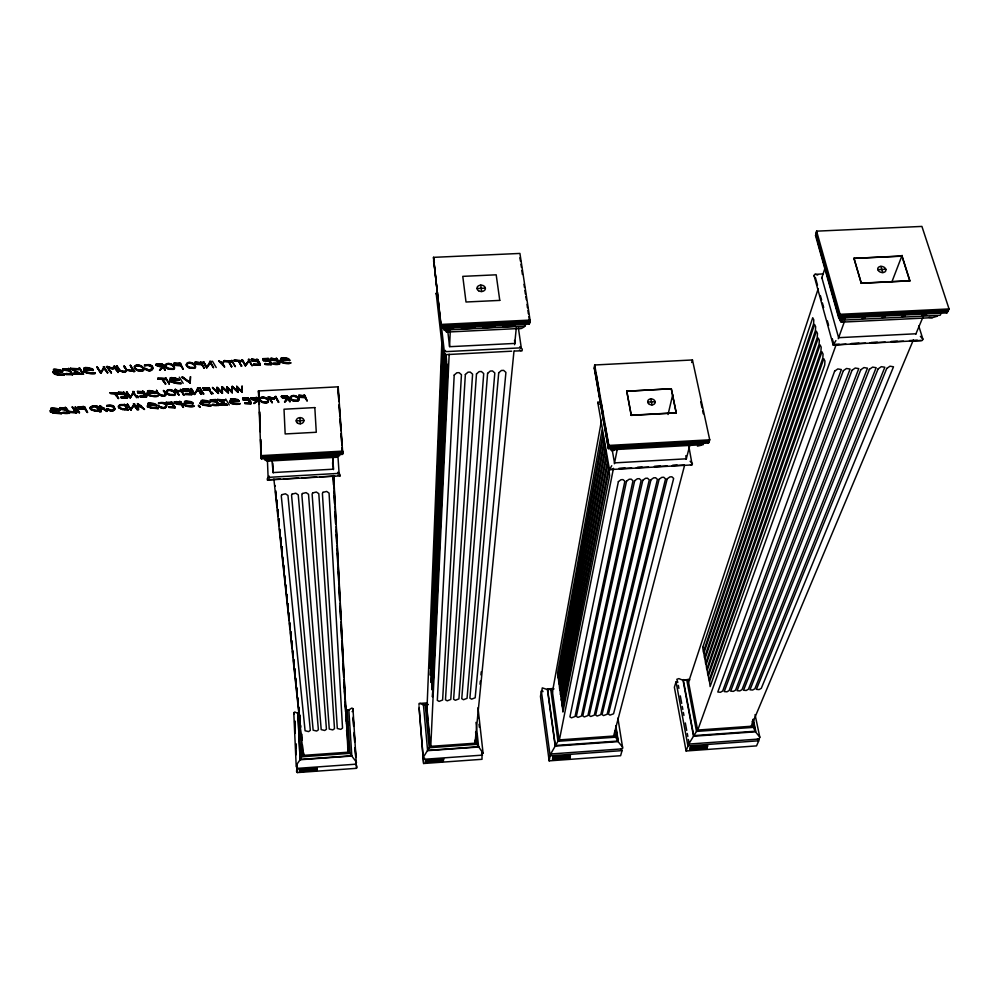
<?xml version="1.0" encoding="UTF-8"?>
<svg xmlns="http://www.w3.org/2000/svg" width="999" height="999" viewBox="0 0 999 999"><rect width="100%" height="100%" fill="white"/><g stroke="black" fill="none" stroke-linecap="round" stroke-linejoin="round"><path stroke-width="1.5" d="M162.75 366.533L159.89 366.745L155.644 364.997L161.751 365.06L161.688 363.773L163.124 364.735L162.275 364.772L165.31 370.08L163.062 366.645L159.59 370.117L162.75 366.533L157.78 365.684M165.31 384.203C166.583 384.053 162.687 381.855 162.15 379.283L162.15 378.696C150.449 378.534 165.871 376.898 165.684 379.508L162.537 378.721L165.684 378.921M165.359 378.446L165.722 377.834L169.293 384.041L165.722 377.834M165.684 379.508L165.647 378.708M166.221 402.722L171.416 402.397L172.477 403.259L171.428 401.873L171.428 402.984L166.221 402.722L171.553 403.184L172.165 404.158L166.721 403.771L172.315 404.37L174.288 407.455L168.669 407.305L174.288 407.455M166.259 402.934L166.221 402.147M166.771 403.971L166.721 403.184L170.804 403.471M161.826 365.284L156.056 364.897L162.912 366.97L161.751 364.46C160.514 362.912 154.321 364.872 156.194 364.21L161.826 364.697L164.935 370.092M163.374 366.608L163.948 367.232L162.175 364.535M162.275 365.372L163.174 365.559L163.124 364.735M165.634 393.806C164.023 398.052 156.806 393.506 156.556 390.322C155.707 396.591 171.328 398.826 163.436 391.009C163.536 388.998 168.057 394.83 164.91 395.329A3.059 1.861 1.8 0 1 163.424 395.666L158.966 394.018M163.948 367.232L163.898 366.433M163.436 390.422L166.084 394.593L164.91 395.916A3.059 1.861 1.8 0 1 163.424 396.241L159.266 394.98L156.556 390.322M150.587 403.209L154.695 404.033L156.119 405.544L149.375 404.932L147.702 405.369L147.265 406.718L151.336 408.129L158.267 408.579L148.064 406.943L147.552 405.906L148.489 405.282L156.756 405.719L156.281 404.533L153.546 403.421L148.152 403.209L149.663 403.009M156.756 405.719L156.818 405.032M157.805 396.391L157.767 395.604C149.438 397.19 140.509 390.609 155.02 392.919C158.541 392.257 149.301 389.697 147.59 390.909L147.627 391.708C152.934 390.709 161.913 394.68 148.826 392.669C141.821 395.092 156.056 397.502 157.767 396.191C149.438 397.777 140.509 391.196 155.02 393.506C158.654 392.894 148.789 390.022 147.627 391.708M162.15 379.283L157.892 379.008L157.842 378.209M158.267 408.579L158.229 407.792C147.765 409.041 142.37 402.684 156.756 405.144M166.259 405.419L165.072 407.954A3.996 2.41 1.6 0 1 163.112 408.441L158.329 406.518C159.291 405.981 164.723 409.727 166.171 405.844M166.558 405.532L164.485 403.783L161.863 403.221A6.406 3.846 1.6 0 0 158.654 403.596L158.604 402.797L162.887 402.522A5.245 3.159 1.7 0 1 165.434 403.434L166.583 406.019M164.872 407.792L161.089 407.979L158.679 405.919M158.654 403.596L158.604 402.797M155.644 393.294L152.81 391.308L147.59 390.909M156.281 393.481L156.344 392.782M242.083 392.32L237.138 386.925L242.083 392.32L242.108 385.901L241.758 391.596L236.688 386.388L236.975 386.963M144.243 409.515L140.472 406.094L138.212 405.931L138.312 409.727L137.874 405.919L137.05 405.656L137.825 405.706L137.862 406.493L137.05 406.243L137.825 406.293L137.537 403.671L141.359 405.919L140.847 406.68L144.468 409.353L140.472 406.668L138.199 406.518L137.937 404.046L140.472 406.668M151.099 370.217C148.676 372.352 144.543 368.281 144.318 368.843L149.276 370.904A4.146 2.56 2.5 0 0 151.311 370.392L152.298 367.282L147.939 365.334A6.631 4.096 2.5 0 0 144.618 365.734L148.988 365.222A5.432 3.359 2.5 0 1 151.636 366.196L152.76 368.818A4.733 2.922 2.5 0 1 151.836 370.067M144.618 365.734L144.568 364.91L148.988 364.623A5.432 3.359 2.5 0 1 151.648 365.597L152.235 366.084M144.468 409.353L140.859 406.094M144.58 392.844L144.081 393.606L144.58 392.844L142.77 391.034L142.77 392.157L137.475 391.895L142.77 391.571L143.844 392.445L143.157 391.596M144.093 393.019C154.383 400.524 129.533 395.379 145.779 396.728L143.706 392.982L139.485 392.682M145.941 396.94L140.085 395.991L145.792 396.141M146.066 397.14L146.166 396.141M146.391 397.127L146.553 396.166M156.156 405.482L152.385 403.983L148.189 403.996L148.152 403.209M140.122 396.778L140.085 395.991M140.847 406.68L140.709 405.869M141.396 406.705L141.359 405.919M142.77 392.157L142.77 391.034M145.779 396.728L143.694 393.569L138.062 393.169L143.544 393.356L142.907 391.783L137.487 391.308M143.544 393.356L142.907 391.783M143.844 392.445L143.781 391.62M144.63 393.643L143.943 392.794M136.501 397.602C137.762 397.402 134.003 395.616 133.441 393.069L133.666 391.571M137.088 406.443L137.05 405.656M137.125 409.79C138.374 409.578 134.665 407.892 134.091 405.357L134.328 403.871M137.363 396.653L137.7 396.054L138.324 396.94C138.212 398.776 136.701 395.067 138.324 397.527M142.907 392.37L137.525 391.521M140.697 406.456L137.762 403.596M137.924 404.632L140.372 406.468L138.162 406.306L137.937 404.046M137.987 397.54L137.375 396.066M138.062 393.169L138.074 392.582M133.441 393.069L130.082 397.827L126.461 392.495L126.823 391.895L130.195 397.465L133.242 392.782L132.817 391.546L133.441 391.92M133.242 392.782L133.167 391.533M133.604 370.579L127.223 370.13L133.591 371.166L130.494 365.334L133.903 371.665L134.078 370.791L134.59 371.416L134.078 370.791M133.903 371.665L133.729 370.779L127.223 370.13M134.091 405.357L130.769 410.027L127.185 404.795L127.547 404.195L130.881 409.652L133.903 405.07L133.479 403.846L134.103 404.22M133.903 405.07L133.829 403.833M134.59 371.416L133.978 370.592M125 404.895L126.111 405.806L126.349 405.045L125 404.895L128.209 410.264L124.613 404.857L120.729 404.77L118.844 406.006A3.184 1.898 2.7 0 0 119.293 407.342C121.004 409.79 126.036 408.067 126.861 409.84L124.638 409.952M133.591 371.166L130.132 365.347M134.478 371.216L130.494 365.334M130.082 397.827L133.254 392.195M130.32 397.827L133.441 392.482M130.769 410.027L127.198 404.208M131.006 410.015L127.547 404.195M124.163 392.794L125.037 394.006C135.477 401.498 110.452 396.378 126.773 397.714L124.638 394.555L118.981 394.155L124.475 394.343L123.826 392.769L118.382 392.295L123.689 392.557L124.763 393.431M116.796 366.021L119.705 370.879L124.026 372.202A3.147 1.936 3.1 0 0 125.537 371.865L126.698 370.492L124.238 366.121L123.864 366.733C132.392 375.237 115.322 371.915 117.17 366.009C116.658 372.402 132.23 373.651 123.876 366.133M124.063 393.169L123.676 392.02L123.676 393.144L118.369 392.882L123.814 393.356M126.823 409.041L123.002 409.702L118.981 408.017A3.459 2.06 2.7 0 1 118.656 406.231C120.429 404.895 124.925 404.183 124.813 405.257L126.336 405.631M124.4 405.194L124.288 404.408M124.638 394.555L123.826 392.769M124.688 393.194L124.063 392.582M127.847 410.277L124.625 404.395M127.397 398.114L124.887 393.781M125.025 394.593L125.524 393.831M126.773 397.714L124.65 393.968L120.404 393.668M126.935 397.927L121.054 396.978L126.786 397.127M133.716 371.378L127.273 370.342M127.073 398.126L127.16 397.127M127.585 397.939L127.547 397.152M121.091 397.764L121.054 396.978M123.676 393.144L123.676 392.02M120.404 371.091L117.17 366.009M117.857 372.477C119.206 372.315 115.022 370.017 114.473 367.445L114.048 366.196L114.311 367.207L112.537 368.781L107.118 367.108L107.542 366.483L112.55 368.194L114.048 366.196M118.207 398.551C119.53 398.376 115.434 396.253 114.873 393.731L114.885 393.144C97.64 392.058 130.12 393.618 115.272 393.156L118.406 393.943L118.382 392.295M118.981 394.155L118.993 393.569M112.725 368.506L107.867 367.045L112.712 369.106L114.485 366.845L118.219 372.452M114.311 367.207L114.385 366.183M114.76 366.208L114.723 367.245L114.548 366.408M275.175 486.226L275.187 485.539M113.287 410.502C110.939 412.537 106.856 408.666 106.656 409.228L111.538 411.151A4.033 2.398 2.9 0 0 113.499 410.664L114.373 407.742L110.065 405.931A6.469 3.846 2.9 0 0 106.843 406.306L111.089 405.819A5.295 3.147 3 0 1 113.699 406.718L114.873 409.178A4.62 2.747 3 0 1 113.998 410.364M107.068 411.313L103.359 408.054L107.068 411.313L100.699 407.904L102.984 408.054L106.843 411.476M114.873 393.731L110.602 393.469L110.564 392.669M111.026 372.852L106.656 366.533L111.401 372.839L107.867 367.045M100.874 372.839L103.908 367.37L100.874 372.839L96.94 367.058L100.774 373.226L104.321 366.72M102.972 408.641L100.362 406.006L100.637 408.279L102.86 408.429L100.35 406.593M103.197 408.416L99.95 405.631L103.347 408.641M103.859 408.466L103.209 407.842M103.908 408.666L103.871 407.879M106.693 367.357L106.656 366.533M107.343 373.002C108.679 372.814 104.67 370.841 104.096 368.269M107.717 367.307L107.542 366.483M106.843 406.306L106.806 405.507L111.101 405.232A5.295 3.159 3 0 1 113.711 406.131L114.935 408.728A4.62 2.747 3 0 1 114.011 409.777L113.511 410.077A4.033 2.398 2.9 0 1 111.551 410.564L106.668 408.641M98.676 411.326L98.639 410.527L94.88 410.414L91.046 408.828A3.197 1.898 3.4 0 1 90.559 407.48L92.42 406.256L96.329 406.331L100.037 411.738L96.716 406.381C99.101 406.456 92.482 405.631 90.36 407.704A3.472 2.06 3.4 0 0 90.722 409.49L94.805 411.188L98.676 411.326L91.021 409.415A3.197 1.898 3.4 0 1 90.547 408.067L92.407 406.843L96.316 406.918L99.675 411.763M100.35 408.466L99.525 407.629L100.312 407.667L100.887 411.7M100.774 373.226L96.94 367.058M101.011 373.214L104.108 367.669M100.637 408.279L100.362 406.006M103.896 367.957L103.446 366.695L104.096 367.095M96.091 406.668L95.991 405.881M96.316 406.918L96.329 405.869M98.077 406.531L96.528 406.156M100.037 411.738L96.716 406.381M96.691 406.968L97.852 406.693M93.357 369.755C92.457 370.404 87.075 366.745 84.266 368.606L84.278 368.007C87.15 366.071 99.85 371.291 88.799 369.493C76.136 369.205 91.071 374.2 94.967 372.714L95.005 373.526C82.105 374.513 78.996 367.969 92.67 369.618L86.763 367.794M419.018 706.593L423.626 763.498L482.017 759.302L481.955 750.486M87.175 412.45L84.79 408.541L78.996 408.029L84.628 408.329L79.033 408.816L84.778 409.128L87.525 412.425L84.765 407.018L78.072 407.38L83.292 406.468M433.491 257.355L441.046 327.222L529.732 322.877L530.044 320.08L519.93 253.434L433.491 257.355L441.233 328.396L529.295 324.076L529.745 319.892M433.778 257.53L433.641 261.825L434.44 262.3M83.516 374.25L79.495 367.894L79.108 368.506L83.516 374.25L79.495 367.894M84.266 368.606L84.228 367.794L85.789 367.582M83.616 407.567L83.641 406.456M84.615 408.916L83.804 407.192L78.097 406.793M84.028 406.98L84.79 407.804L84.191 407.192M84.79 407.804L84.765 407.018M87.525 412.425L84.99 408.329M85.14 409.115L85.302 408.329M559.927 758.466L559.79 757.704M83.791 407.779L78.147 406.993M79.033 408.816L78.996 408.029M80.182 374.113L73.914 373.176L73.938 374.001L81.194 373.788L70.355 368.294L80.182 374.113L73.889 373.776M79.108 412.874C80.532 412.724 75.724 409.952 75.162 407.48L75.537 406.88L79.483 412.275M83.154 374.263L79.121 367.919M427.834 704.545L423.389 704.844L427.847 704.22M76.224 412.987L72.29 407.043L76.224 412.987L76.386 412.15M77.947 368.756L78.197 369.593L77.947 368.756L70.355 368.294M76.886 412.762L76.286 411.963M76.024 412.724L69.705 412.337L69.668 411.551L75.912 411.938M81.169 374.388L71.354 369.18L78.222 368.993M69.381 370.866L68.656 369.83L63.024 369.318L68.506 369.605L68.494 368.444L69.98 370.529C74.151 375.062 72.228 376.186 69.58 370.492L63.674 369.83M72.228 374.812L72.315 373.801M72.44 374.613L72.777 374.026L72.565 374.8M69.705 412.337L75.899 412.525L72.29 407.043M76.761 412.575L72.652 407.03M73.938 374.001L73.914 373.176M423.626 763.498L419.155 708.141M441.408 324.213L441.233 328.396L441.92 327.747M67.32 409.99L65.347 407.405L65.36 408.529L60.052 408.279L65.509 408.728L66.221 409.702L60.664 409.315L66.384 409.915L68.669 412.999L66.409 409.328L60.689 408.728L66.221 409.702M65.847 408.766L66.396 407.992L65.772 407.954M66.621 409.727L66.396 407.992M68.494 368.444L68.656 369.83M67.258 409.765L66.646 409.14M69.98 370.529L70.517 371.166L68.931 369.031M72.078 374.6L66.059 374.425L71.903 374.388L69.58 370.492M69.006 369.855L69.58 369.068M68.844 413.211L68.869 412.624C52.085 412.025 77.597 416.633 66.796 409.353M70.517 371.166L70.479 370.342M68.981 413.411L69.068 412.412M69.306 413.386L69.455 412.437M426.91 710.676L442.033 338.049M442.47 344.505L429.732 668.231L443.032 351.611M918.755 325.974L922.889 339.148L922.339 340.447L833.191 345.005L814.085 275.761L814.522 274.425L823.164 273.888M53.322 408.878L59.116 410.564L51.186 410.164L50.2 411.813L54.446 413.211L61.501 413.661L61.476 412.874L54.683 412.437L50.387 410.801M69.555 371.091L63.736 370.055M56.119 369.343L62.088 371.153C46.254 369.243 54.346 377.597 64.473 374.25L57.467 373.763L53.047 372.003M62.999 413.062L62.974 412.275L68.694 412.412M64.51 375.062L64.473 374.25M66.059 374.425L66.034 373.614L71.928 373.788M65.36 408.529L65.347 407.405M65.509 408.728L60.077 407.692L65.385 407.942L65.01 407.43M444.08 327.597L443.981 330.095L525.274 326.099L525.549 323.589M425.911 762.374L425.999 760.127L443.618 758.865L443.094 761.363L425.911 762.374L434.69 761.75M445.529 350.399L443.444 353.109L430.407 675.374L444.268 353.946M426.398 762.562L425.999 760.127M59.078 410.626L57.592 409.115L53.347 408.291M59.74 410.801C58.929 407.817 53.621 407.942 50.937 408.491L50.912 409.091C60.365 408.803 65.322 411.276 50.412 411.001M60.115 408.491L60.077 407.692M62.025 371.828C48.626 367.095 51.399 376.461 64.535 374.463M60.727 409.528L60.689 408.728M53.084 372.177C66.696 372.977 64.485 369.131 53.621 369.555L62.063 371.753M63.087 369.543L63.049 368.718L68.531 369.018L69.643 369.905M428.159 704.657L425.212 704.857L429.195 747.739L423.863 756.418L423.551 757.567L424.587 758.104L423.788 759.315L482.467 755.119L481.568 754.02L483.091 753.308L477.997 707.704M444.742 353.833L431.093 682.542L445.591 354.77M428.296 761.937L428.321 760.813L429.445 760.788M429.245 761.862L428.958 760.826L428.946 761.45M50.912 409.091L50.874 408.291L52.398 408.091M53.596 370.154L53.559 369.33L55.132 369.131M430.756 746.952L449.188 354.27M449.562 346.478L450.287 330.894M431.88 761.713L431.618 761.126M433.404 761.388L433.454 760.451L434.415 760.601M434.365 761.525L434.403 760.376M434.353 761.325L432.155 761.688M434.765 761.5L434.79 760.351L435.751 760.514M435.701 761.425L435.739 760.289M190.022 382.605L182.417 376.923L190.022 382.605L190.31 376.735M182.417 376.923L182.193 377.672L190.147 383.004L190.647 376.71M693.706 748.488L693.031 748.413M437.262 760.726L438.761 760.414M439.772 760.326C438.524 761.6 439.647 759.927 439.785 761.063M440.409 760.788L441.221 760.676L440.01 761.113M268.356 400.524L268.356 401.598A2.56 1.561 -1.2 0 1 267.257 402.697L262.762 402.572A7.867 4.82 -1.2 0 1 259.84 400.387C259.078 395.966 267.282 397.565 268.294 400.686M430.557 761.201L430.606 761.787M443.094 761.363L443.618 758.865M200.287 407.305C198.264 405.407 197.44 405.981 200.287 407.305L198.564 405.332M200.287 406.543L198.351 405.444M298.901 398.926L298.888 399.987A2.547 1.561 -2 0 1 297.764 401.086L293.294 400.974A7.842 4.808 -2.1 0 1 290.434 398.788C289.76 394.393 297.877 395.929 298.838 399.088M558.391 757.991L559.877 757.841M755.057 714.622L759.827 737.225L759.09 739.023L688.686 744.08L696.478 731.418L686.775 680.057L689.884 679.844M566.62 757.979L567.569 757.142M480.032 684.24L480.332 681.131M480.944 674.924L481.243 671.815M474.937 743.855L513.998 350.899M514.622 344.692L516.321 327.61M556.718 758.104C554.582 755.756 555.506 760.576 555.794 757.679L556.518 758.066M475.624 732.142L476.96 744.342L483.091 753.308M279.782 361.201L282.28 359.702L289.086 360.314L285.439 358.703L281.169 358.479L286.613 358.741L289.735 360.452L282.168 359.965L280.195 361.151L282.218 362.45L288.836 363.411M833.191 345.005L835.901 340.622M594.692 364.985L594.305 367.345L608.379 447.702L709.09 442.082L709.727 439.81L692.457 359.965L594.692 364.985L608.816 445.442L608.379 447.702M709.44 439.635L708.503 443.032L608.366 448.626L594.368 368.693L594.954 365.159M550.499 689.36L547.415 689.572L542.295 687.886L541.957 689.722L542.969 691.62L541.371 691.083L540.471 696.428L549.163 760.863L620.616 755.706L622.027 750.624L620.616 748.913L622.727 748.239L617.894 718.131M345.691 709.615L348.826 709.977L351.798 708.066L352.972 708.641L356.268 762.949C353.958 762.874 358.504 766.695 356.456 768.331L297.29 772.577C294.917 771.228 299.001 766.757 296.616 767.22L297.19 763.885L300.112 759.74L297.914 713.161L299.375 713.661M551.985 694.53L601.498 420.354M840.896 317.058L839.834 320.279L940.159 315.284L941.82 312.063M609.015 445.229L608.366 448.626L609.09 447.952M549.163 760.863L550.137 755.793L541.371 691.083M166.583 405.432L166.496 406.468A4.57 2.747 1.7 0 1 165.584 407.654M610.901 447.589L610.464 449.837L703.408 444.642M563.798 757.679L562.449 757.879L563.786 757.592M552.534 759.24L552.984 756.98L570.417 755.731L569.592 758.229L552.534 759.24L569.929 757.991M553.059 759.415L552.984 756.98M626.748 391.233L671.328 388.736L676.223 412.912L631.256 415.359L626.748 391.233L671.328 388.736M559.115 741.333L613.473 468.319M614.385 463.748L617.12 450.012M558.566 758.566L558.366 757.791M697.027 747.814L695.629 747.901M560.064 758.253L560.264 757.304L561.226 757.467M631.256 415.359L626.773 391.096M561.026 758.378L561.201 757.242M840.634 319.43L840.296 321.029L841.258 322.178L932.329 317.645L937.412 316.183M352.734 709.802L352.972 708.641M561.525 758.104C563.036 758.428 561.875 755.694 561.413 758.353M565.484 757.479L564.597 757.542M565.546 757.854L566.445 757.592M704.745 748.026L704.932 747.215L703.895 747.502M566.47 757.192L565.734 757.779M567.007 757.654L567.782 757.542M557.592 757.904L557.005 758.403L557.692 758.154M569.592 758.229L570.417 755.731M668.044 414.498L672.702 394.817M181.219 404.595C175.175 404.832 170.117 400.711 179.995 402.659L179.658 401.448L181.393 402.322L180.507 402.335L183.429 407.355L180.095 402.322L174.151 401.835L176.199 403.246M691.683 362.5L692.457 359.965M183.067 407.38L181.206 404.008C179.408 403.309 174.513 404.72 174.675 401.873L175.175 401.785M613.586 736.138L684.59 465.309M686.163 459.29L689.722 445.754M694.105 747.864C691.608 746.802 692.856 750.112 693.181 747.976M702.672 747.939L703.646 747.502M299.613 715.047L301.586 756.805L300.112 759.74L351.823 756.056L356.556 762.362M511.7 351.186L443.369 354.77L443.444 353.109M816.583 231.156L815.684 234.003L839.085 317.083L947.839 311.7L949.05 308.928L921.915 226.423L816.583 231.156L840.059 314.31L839.085 317.083M257.355 399.875L256.431 398.301L250.949 397.952L257.355 399.875L253.958 403.421L257.492 400.711L254.221 403.559M250.936 398.638L256.456 398.888L257.367 400.462L251.86 399.35L251.074 397.864M948.725 308.741L946.915 312.887L838.798 318.256L815.534 235.602L816.882 231.331M759.827 737.225L755.494 731.805L693.531 736.238L683.041 680.294L678.883 678.608L676.835 679.308L677.797 682.379L676.073 681.855L674.375 687.225L686.101 750.986L756.53 745.891L758.765 740.783L757.404 739.098L759.09 739.023M683.041 680.294L689.322 679.233M256.368 398.089L250.612 397.877L252.485 399.25L257.18 400.025L253.958 403.421M250.612 397.877L251.623 399.5L257.205 400.599M687.886 684.065L818.243 288.624M821.665 278.259L825.087 267.894M296.228 766.67L293.781 712.699L294.817 711.987L297.952 713.473M287.949 398.276L287.075 396.703L281.631 396.341L287.974 398.851L285.227 398.464M284.765 401.948L288.062 398.539L284.765 401.948L287.774 398.426L283.354 398.052L281.656 396.928L287.113 397.277L287.974 398.851M703.508 747.739L702.597 747.976M308.304 770.579L308.216 769.655M287.425 396.553L288.311 396.74L287.487 396.778L288.936 399.101L288.324 398.851C290.147 394.58 277.173 395.392 283.129 397.652M281.293 396.266L282.28 397.902L287.812 399.001M853.933 258.379L902.035 255.969L909.889 280.806L861.288 283.304L853.933 258.379L901.96 256.156L909.814 280.981M840.259 314.098L838.798 318.256L840.072 317.07M686.101 750.986L688.686 744.08M700.898 747.851L699.587 747.914L700.936 747.677M689.66 749.35L690.471 747.077L707.654 745.841L706.518 748.351L689.66 749.35L698.239 748.726M690.234 749.525L690.471 747.077M697.627 730.481L836.163 344.605M838.273 338.736L844.592 321.129M861.288 283.304L853.995 258.204M695.729 748.676L696.303 747.876L696.003 748.651M696.403 748.326L697.215 748.214L696.478 748.126M697.339 748.313L697.552 747.414L698.501 747.577M698.476 747.352L698.126 748.301L696.053 748.413M698.551 748.463L698.888 747.552M698.85 747.352L699.812 747.477M699.462 748.401L699.775 747.252M694.842 748.014L694.193 748.513L694.954 748.251M704.67 747.614L704.932 747.215M706.518 748.351L707.654 745.841M892.02 281.543L902.085 255.369M553.796 689.16L550.736 689.36L557.942 741.283L550.674 753.995L622.115 748.863M429.333 761.226L428.933 761.25M114.56 408.541L111.501 410.364L107.005 408.628M750.923 726.935L913.373 339.922M915.783 334.166L923.039 316.908M152.435 368.169L149.238 370.092L144.68 368.231M524.687 325.711L524.088 327.035L521.416 328.396L446.578 332.093L444.455 329.658L453.721 329.208M62.725 371.416L54.883 370.816L53.109 371.578C53.746 375.824 61.226 374.225 64.448 374.85M62.7 372.015L59.203 370.179L53.534 369.93M59.815 410.102L52.16 409.677L50.45 410.402C51.074 414.622 58.666 412.612 61.501 413.661M59.141 409.977C43.694 407.305 51.661 415.084 61.476 412.874M438.399 760.851L437.874 760.676M92.67 369.618C76.948 366.67 84.74 375.012 94.967 372.714M92.607 370.279L86.738 368.394M171.903 377.522L170.392 377.947L174.837 377.734L179.133 379.645L171.491 379.17L169.705 379.932C171.091 384.94 194.805 384.727 169.842 381.718C167.832 377.185 177.959 381.581 178.471 379.508L172.827 377.734M169.705 380.519L171.491 379.757L179.133 380.232L174.837 378.321L170.392 378.534L171.903 378.122M192.457 406.493C180.619 406.605 182.467 401.236 193.044 403.821C193.544 399.962 182.118 401.873 186.051 401.111M193.044 403.821C192.52 400.836 182.268 402.36 186.064 401.698M202.797 400.237C198.726 400.786 210.127 399.575 209.503 402.422C198.838 399.675 197.74 405.332 209.116 405.032M203.709 400.437C223.077 405.157 188.124 399.525 204.283 405.344C227.148 407.542 181.393 403.221 209.815 402.26M232.068 398.713C227.972 399.263 239.348 398.039 238.686 400.899C228.184 398.139 226.835 403.783 238.237 403.509M238.249 404.083C226.386 404.158 228.634 398.826 238.948 401.423C238.474 398.414 228.272 399.962 232.08 399.288M104.083 367.682L104.695 366.708M156.119 404.97C141.508 402.035 147.952 410.015 158.229 407.792M306.181 770.491L306.955 770.666M178.471 379.508C163.536 376.735 170.055 384.453 180.544 382.729M289.66 360.577C290.197 356.381 276.923 358.579 283.654 357.679M134.415 366.883C136.851 364.148 141.908 366.084 143.631 368.806M192.42 403.059C178.247 400.099 183.754 408.029 194.43 405.894C194.443 407.779 180.17 406.556 184.74 403.171C190.946 403.821 196.903 403.434 186.963 401.311M192.432 403.646L186.975 401.885M316.82 770.429L317.058 767.931L299.2 769.218L299.9 771.653L316.82 770.429L317.058 767.931M133.429 392.507L134.041 391.558M443.094 354.233L436.176 293.344L437.599 292.782M130.881 409.078L133.916 404.483M209.166 402.122C194.718 399.475 200.774 406.893 211.114 405.219M134.69 403.858L130.782 409.44M232.967 398.901L238.361 400.587L230.694 400.187L229.495 401.835L233.416 403.234L240.222 403.696M240.197 403.496C240.122 405.157 226.973 404.495 230.332 400.886C234.203 400.012 245.604 402.984 232.979 399.488M314.835 769.742L313.624 770.192M206.756 366.895L203.309 361.713L206.643 367.882L206.756 366.895C208.754 366.271 210.14 358.491 210.327 362.912L213.486 367.632L210.514 362.025L210.976 361.363L210.527 362.625L210.989 361.95M210.102 361.338L210.152 362.612L206.768 367.482L203.671 361.688M210.364 362.337L210.976 361.363M269.243 476.148L267.307 478.646L267.457 480.007L340.097 475.899L340.035 474.537L337.824 472.277M210.314 362.325L206.631 367.282L203.309 361.713M206.88 367.869L210.327 362.912M289.036 360.389L287.675 358.803L284.503 357.967M194.455 393.544L191.021 388.574L194.343 394.493L197.727 388.861M197.927 388.599L198.539 388.224L198.102 389.448L201.061 394.255L197.69 388.199L197.74 389.448L194.468 394.13L191.383 388.561M198.539 388.224L194.33 393.918L191.021 388.574M194.568 394.48L197.914 389.735M245.379 364.947L242.108 359.765L245.255 365.921L248.901 360.077M249.75 359.415L249.263 360.077L252.073 365.684L249.076 360.964L249.375 359.428M248.913 360.664L248.526 359.403L248.913 360.664L245.392 365.534L242.47 359.74M245.492 365.909L249.076 360.964M222.39 362.987L224.475 360.689L222.665 363.112L224.575 366.97L218.706 361.001L222.39 362.987L218.931 360.839M222.402 363.574L224.475 360.689M702.309 443.918L701.323 445.229L697.439 446.128M181.056 365.072L179.683 362.862L179.633 364.011L174.001 363.798L179.783 364.235L180.532 365.447L174.862 365.322L180.682 365.671L183.217 369.205L181.219 364.872M433.254 761.6L432.667 761.413M202.098 364.011L200.762 361.8L200.712 362.949L195.105 362.737L200.861 363.174L201.586 364.385L195.941 364.26L201.736 364.61L204.196 368.144L202.26 363.811M209.89 389.56L209.74 390.347L209.49 388.211L208.441 387.649L208.391 388.761L202.897 387.987L208.379 388.174L209.528 389.011L209.49 388.211M550.736 689.36L547.527 688.935L547.415 689.572L555.207 746.116L618.081 741.633L622.577 747.065M611.75 465.721L609.477 469.617L692.195 464.91L688.711 445.679M559.278 758.004L560.052 758.104L559.34 758.266M305.332 397.003L304.245 394.93L304.183 396.029L298.838 395.841L304.295 396.241L304.895 397.377L299.513 397.277L305.02 397.59L307.08 400.886L305.519 396.815M115.035 366.346L118.232 371.865M704.782 747.714L704.183 747.764M159.877 370.267L163.062 367.245M112.712 369.106L114.473 367.445M159.59 370.117L162.75 367.12M261.039 455.432L261.438 458.853L262.113 458.229M686.775 680.057L683.241 679.645L693.743 735.626L755.756 731.193L753.234 719.155M352.747 711.151L352.098 711.65M275.649 396.453L278.609 402.36L275.936 397.477C276.074 394.855 275.137 398.401 273.689 398.926C271.391 398.276 267.382 396.091 268.943 397.789L272.103 402.734L269.368 397.29L273.788 398.651L275.986 396.491M275.936 397.477L276.236 396.615M284.503 401.81L287.774 398.426M269.131 396.765L269.393 397.877L273.813 399.225L275.687 397.664M302.947 770.192L302.335 770.329M269.28 396.978L273.664 398.351L275.324 396.478M565.172 757.717L564.56 757.342M425.212 704.857L423.401 704.532L427.609 750.661L478.646 747.027L475.986 722.377M267.457 480.007L269.543 478.883M444.218 354.583L445.379 353.733M702.272 747.826C699.937 747.976 702.422 747.04 702.634 748.176M156.194 364.21L157.967 365.509L162.912 366.383M174.675 401.873L176.386 403.072L181.131 403.833M174.563 402.535L180.095 402.909L181.131 404.408L178.334 404.058M833.441 345.08L845.991 344.131M609.827 469.617L613.473 469.068M250.624 398.451L256.393 398.663L256.368 397.44L258.329 400.699L256.855 398.376L257.667 398.339L256.78 398.164M281.318 396.853L287.05 397.065L286.713 396.441M694.979 748.726L693.756 748.613L694.155 747.664M614.585 450.187L611.95 450.886L611.276 449.013M271.303 459.965L266.583 460.989L265.172 459.428L271.341 459.078M429.895 761.85L429.907 761.051M841.258 322.178L842.494 321.69M556.605 758.703L556.693 757.904L558.478 758.216M303.921 770.092L303.958 770.291M182.193 377.085L190.334 382.929M449.8 331.256L446.578 332.093M558.841 758.541L558.965 757.954M312.55 770.067L313.299 769.392L313.386 770.142M430.432 761.026L430.507 761.8M703.671 748.101L703.858 747.302M306.031 770.229L306.681 769.967L305.032 770.217M266.333 402.772L267.07 402.535A2.285 1.386 -1.2 0 0 268.044 401.548L267.957 400.149M93.282 370.479C77.497 368.057 84.903 374.4 95.005 373.526M289.635 359.99L282.143 359.378L280.17 360.564L284.128 362.325L290.834 363.024L283.878 362.525L279.92 361.001M193.044 403.246C182.455 400.649 180.607 406.019 192.457 405.906M429.87 761.625L431.106 761.762M556.58 758.491L557.804 758.616M158.604 403.384L162.887 403.109A5.257 3.159 1.7 0 1 165.434 404.008L166.234 405.557M126.873 409.253L123.014 409.128L118.993 407.43A3.459 2.06 2.7 0 1 118.669 405.644L120.592 404.595L124.4 404.607M558.816 758.328L561.001 758.179M432.092 760.888L431.081 761.538M550.674 753.995L551.436 753.883L550.137 755.793L622.027 750.624M703.633 747.889L704.882 747.664L704.145 747.564M309.815 769.655C310.352 770.291 310.077 770.117 310.002 769.68M267.857 461.101L336.825 457.267L339.098 455.319L332.942 455.669M289.011 359.79C286.663 359.99 279.458 357.105 279.945 361.588C282.63 363.374 289.535 364.66 290.821 362.824M155.644 392.707C140.559 389.747 147.777 397.902 157.767 395.604M312.287 769.692L310.751 769.804M309.178 769.592L309.265 770.504M301.76 771.016L301.661 770.129M306.943 770.466L306.855 769.754M84.203 368.381L85.777 368.181M209.827 402.834L205.682 401.011L201.298 401.011L205.507 401.198L209.178 402.697M50.849 408.878L52.373 408.678M311.376 769.754L311.775 769.73M432.555 761.151L433.042 760.838M566.346 757.23L566.408 757.929M427.435 702.871L419.056 703.471L419.006 705.244M312.724 769.992L313.299 769.392M557.942 741.283L615.684 737.175L618.081 741.633L615.884 727.934M696.478 731.418L753.383 727.372L755.494 731.805L752.971 719.767M356.268 764.16L296.803 768.418L296.666 765.371M299.2 769.218L316.646 768.556M426.473 760.676L443.206 759.477M301.648 769.904L305.394 770.791M306.843 769.53L307.804 769.455L307.917 770.604M308.204 769.43L309.166 769.367M307.53 769.967L308.579 770.104M313.636 769.405L314.673 769.305L314.735 770.117M429.907 761.038L431.78 761.35M431.655 760.926L433.266 760.788L433.429 761.588M434.053 760.888L435.102 761.013M440.097 760.326L440.984 760.276M301.748 770.841L302.722 770.953M303.359 770.729L304.595 770.841M305.657 770.554L307.904 770.404M308.304 770.366L309.253 770.304M428.284 761.762L429.233 761.688M434.74 761.3L435.689 761.226M299.45 771.465L309.84 770.716M312.812 770.504L317.257 770.179M437.624 761.538L443.481 761.113M758.765 740.783L687.911 745.878L676.073 681.855M553.434 757.542L569.992 756.343M690.908 747.639L707.23 746.465M567.057 757.454L567.832 757.542L566.583 757.779M698.513 748.276L699.425 748.201M701.086 748.526L706.805 748.114M348.489 752.172L302.947 755.406L302.447 744.842M301.586 756.805L349.987 753.358L351.823 756.056L348.813 709.652L347.202 710.227L349.987 753.358M429.195 747.739L476.96 744.342M614.098 736.001L559.165 739.909L552.272 690.496M751.748 726.211L697.614 730.057L688.361 681.181M351.81 755.756L300.075 759.427L297.914 713.161M427.622 750.349L478.683 746.715M553.696 688.511L547.527 688.935L555.319 745.504L618.244 741.021L615.809 725.798M304.533 770.629L305.607 770.167M268.369 479.745L280.457 479.058M283.479 478.883L298.576 478.034M301.598 477.859L316.671 477.01M319.68 476.835L334.702 475.986M618.893 468.369L625.099 468.019M637.499 467.307L642.145 467.045M654.333 466.346L660.414 466.009M672.589 465.309L677.147 465.047M619.567 468.718L631.743 468.019M636.313 467.757L648.576 467.057M654.795 466.708L667.207 465.996M671.865 465.734L684.278 465.022M342.432 452.072L261.176 456.568L260.552 439.523M261.313 457.717L342.482 453.221L342.12 447.515M261.076 457.929L342.744 453.396L342.645 451.123L260.801 455.644L261.076 457.929L258.429 390.959L338.186 386.825L342.744 453.396M261.438 458.853L342.532 454.358L342.395 450.936M279.033 458.653L289.822 458.054M297.515 457.629L308.291 457.03M314.46 456.693L326.773 456.006M608.816 445.442L709.727 439.81M709.128 440.771L608.803 446.366L607.479 438.811M708.815 441.908L608.591 447.502L594.567 367.52M623.438 448.339L627.996 448.076M641.695 447.315L646.253 447.053M659.927 446.291L664.472 446.041M678.084 445.279L682.629 445.017M696.253 444.255L699.275 444.093M179.658 402.035L181.431 403.134L180.507 402.335M134.678 404.445L137.475 409.19M218.793 404.957L212.637 404.42L218.232 405.144C202.41 403.858 226.373 408.841 216.733 401.511L215.559 399.563L215.534 400.674L210.402 400.624L215.659 400.874L216.234 401.848L210.839 401.461M250.924 403.259L244.817 402.734L250.387 403.459C234.69 402.16 258.366 407.167 248.976 399.825L247.852 397.877L247.827 398.988L242.695 398.726L247.952 399.188L248.489 400.162L243.169 399.975L248.626 400.374L250.387 403.459M257.492 400.711L259.428 403.359L257.467 400.137M288.062 398.539L289.96 401.76L288.087 399.113M168.669 406.73L174.438 407.08L174.887 407.842L173.189 403.646L172.69 404.395L174.887 407.842M296.204 420.904L303.946 420.492M647.689 402.098L655.157 401.698M631.281 415.209L676.248 412.774M249.762 360.002L245.23 365.334L242.108 359.765M222.04 386.938L227.959 392.345L222.04 386.938L222.103 392.619L216.945 387.412L218.119 392.857L212.525 387.5L218.107 392.282L218.294 393.394L212.525 387.5M231.93 392.108L232.243 386.413L238.224 392.357L232.28 386.488L231.93 392.108L226.823 386.9L227.11 387.475M212.138 392.195L212.7 393.656M212.15 392.782L213.037 393.643M130.332 397.24L126.473 391.908M175.961 390.509L178.871 395.129L175.112 390.234L175.961 391.096M191.433 393.793L191.658 394.767L191.059 393.793C174.575 392.12 200.374 397.889 189.485 390.671L190.035 391.296L189.485 390.671M228.122 392.295L228.409 392.869L222.377 386.925L228.134 392.882M183.978 394.593L183.629 395.192L182.143 390.821L180.707 389.385L181.194 391.321L176.211 390.909L175.225 389.36L175.824 390.884M203.721 393.569L203.371 394.168L200 388.074L203.371 394.168M211.751 393.144L211.413 393.743L209.728 389.76M225.699 399.038L229.258 404.982M83.267 407.055L84.628 408.329M303.933 395.529L305.269 396.266L304.633 395.666M268.943 397.789L268.281 396.815L272.078 402.147M275.349 397.053L278.609 402.36M839.772 315.484L948.126 310.127M947.514 311.513L839.285 316.87L815.983 234.178M842.169 319.355L845.241 319.193M862.187 318.356L865.259 318.206M882.192 317.357L885.276 317.207M902.147 316.371L905.206 316.221M922.052 315.384L926.647 315.147M212.475 361.213L216.209 367.532M231.768 360.239L235.052 366.583M179.321 363.474L180.807 364.273L180.17 363.648M200.412 362.412L201.885 363.211L201.249 362.587M231.78 360.839L235.414 366.558M514.797 351.024L522.09 350.799L522.265 349.138L519.867 346.665M259.453 364.31C243.107 362.25 268.169 369.23 257.655 361.026L252.01 360.364L257.53 360.801L252.035 360.951L257.68 361.613L259.478 364.897L253.771 364.935L259.615 365.122M271.253 364.16L264.972 363.574L270.717 364.335C254.57 362.937 278.921 368.256 269.305 360.489L268.194 358.416L268.157 359.565L262.887 359.265L268.281 359.79L268.818 360.814L263.336 360.602L268.956 361.039L270.717 364.335M231.768 366.121L231.418 366.733L228.896 361.126L232.005 361.114L224.226 360.602L224.263 361.401L228.521 361.688L231.418 366.733M241.696 365.622L241.358 366.221L238.873 360.627L242.008 360.839L238.873 360.627M279.245 363.574C262.275 362.587 286.763 368.156 277.41 360.09L276.298 358.004L276.273 359.153L271.004 358.866L276.386 359.378L276.923 360.414L271.453 360.202L277.048 360.639L278.783 363.923L277.023 360.052L271.403 359.39L276.923 360.414M916.095 333.766L838.598 337.687L821.802 277.485M179.308 377.147L183.167 383.329M834.565 344.368L839.135 344.143M851.335 343.519L858.965 343.132M871.178 342.507L877.322 342.195M891.145 341.483L897.289 341.171M909.565 340.547L917.244 340.147M850.499 343.893L865.546 343.132M870.054 342.894L885.251 342.12M891.333 341.808L903.496 341.196M909.577 340.884L921.415 340.584M232.268 392.819L227.285 387.437L232.268 392.819L232.243 386.413L237.787 391.845L236.688 386.388M861.35 283.129L909.889 280.806M441.158 324.438L530.044 320.08M441.346 325.612L529.595 321.291M441.296 327.01L529.445 322.689L528.971 319.605M461.438 328.821L475.324 328.147M483.029 327.759L495.379 327.16M503.096 326.773L515.434 326.173M840.059 314.31L949.05 308.928M188.699 390.047L188.249 389.273L182.992 388.961L188.237 389.81L188.249 388.686L190.035 391.296M247.54 398.476L248.863 399.263L248.189 398.426M215.222 400.162L216.583 400.949L215.896 400.112M64.985 408.017L66.458 408.803M476.998 288.524L485.389 288.124M877.809 269.655L885.851 269.268M256.88 360.139L251.561 359.253L256.88 360.139L256.905 358.978L257.929 360.427L257.23 359.565M256.581 359.59L257.255 360.152M267.869 359.016L268.544 359.59M275.974 358.616L276.623 358.591M114.036 366.783L115.022 366.945M519.443 328.396L521.416 328.396M265.572 402.497L262.749 401.998A7.867 4.82 -1.2 0 1 259.815 399.812C259.053 395.104 268.631 397.078 268.381 401.099M302.709 770.741L302.285 769.904L302.347 770.541M250.724 402.884L250.861 403.671L251.111 402.897M218.581 404.57L218.706 405.357L218.956 404.595M168.669 407.305L174.438 407.654M189.111 391.221L183.529 390.821L188.961 390.422L183.491 390.022L189.111 390.634L191.071 394.38L185.439 394.43L191.209 394.593M273.102 363.961L273.064 363.161L278.758 363.336M279.52 363.374L279.358 364.335M271.054 363.748L271.204 364.56L271.441 363.773M259.827 364.323L260.252 365.147L257.305 359.79M298.863 396.041L298.813 395.267L304.183 396.029M304.67 396.241L305.544 397.39M174.051 363.998L174.001 363.199L179.633 363.424L179.321 362.874M202.897 387.987L208.529 388.399L209.241 390.147L203.709 390.035L209.378 390.347L211.413 393.743M202.909 388.561L208.529 388.973L209.241 390.147M208.903 388.399L209.902 390.147M195.142 362.937L195.105 362.137L200.712 362.949M201.249 363.174L202.273 364.398M180.182 364.235L181.219 365.459M201.736 364.61L200.861 362.587L195.105 362.137M180.682 365.671L179.783 363.648L174.001 363.199M171.803 402.422L171.878 402.634M166.259 402.347L171.553 402.609L172.165 403.571M188.611 389.248L189.36 391.034M182.992 388.961L188.361 389.435L188.961 390.422M182.992 389.548L188.361 390.022L188.973 391.009M242.72 398.938L242.682 398.151L247.515 397.889M210.402 400.624L210.364 399.837L215.222 399.575M220.205 404.782L220.155 403.996L226.086 404.283L220.205 404.782L227.01 405.119L218.269 399.675L227.01 405.119M226.998 404.545L220.155 403.996M251.561 359.253L256.968 359.765L257.53 360.801M251.586 359.84L256.993 360.352L257.542 361.388M73.963 373.401L81.194 373.788M271.029 359.091L270.979 358.279L276.273 359.153M262.912 359.503L262.862 358.678L267.844 358.429M203.709 390.035L203.671 389.235L209.228 389.56M211.763 393.731L209.365 389.772L203.671 389.235M299.513 397.277L299.463 396.491L304.895 397.377M307.08 400.886L304.982 397.015L299.463 396.491M218.269 399.675L224.738 400.624L218.282 400.262M226.099 404.87L217.345 399.425L224.725 400.05M217.345 400L224.738 400.624M277.41 360.09L279.558 364.16M174.862 365.322L174.825 364.51L180.532 364.86M71.354 369.18L78.197 369.593M195.941 364.26L195.891 363.461L201.586 363.798M70.33 368.893L77.922 369.355M76.049 412.137L69.668 411.551M165.647 379.295L157.892 379.008M241.358 366.221L238.511 361.188L234.253 360.901L234.216 360.09L242.008 360.839M241.721 366.208L238.486 360.602L234.216 360.09M242.02 361.426L234.253 360.901M231.78 366.708L228.509 361.101L224.226 360.602M232.005 361.114L232.055 361.925L228.896 361.126M189.348 390.459L190.022 390.709M248.276 399.225L249.525 400.437L248.976 399.825M215.984 400.911L217.27 402.135L216.733 401.511M172.827 378.321L178.471 380.095M178.496 382.53L171.766 381.606L169.605 380.344M170.929 403.683L166.721 403.184M181.593 404.071L182.155 404.695L182.118 403.921M138.162 405.731L140.384 405.881M100.649 407.692L102.885 407.842M250.374 402.872L248.601 399.787L243.119 399.188L248.489 400.162M218.219 404.558L216.358 401.473L210.826 400.874L216.234 401.848M172.69 404.395L173.189 403.646M276.686 358.816L277.435 360.676M268.519 359.003L269.867 361.126L269.305 360.489M139.41 392.47L143.556 392.769M120.33 393.456L124.488 393.756M276.711 359.403L277.247 358.629M268.606 359.815L269.143 359.028M175.999 401.598L179.995 402.073L179.658 401.448M180.519 402.922L182.155 404.695M928.983 317.382L932.329 317.645M270.692 363.748L268.931 360.452L263.299 359.79L268.818 360.814M257.917 360.826L258.604 361.688L258.554 360.876M305.594 769.967L305.669 770.766M557.654 758.403L558.891 757.954M288.286 398.276L289.935 401.186M175.574 389.335L176.211 390.322L181.194 391.321M178.871 395.129L176.311 390.534L181.319 390.946L183.629 395.192M176.311 391.121L181.319 391.533M694.892 748.513L695.666 748.326M182.143 390.821L182.193 391.608L181.706 390.984M303.296 770.129L303.371 770.928M96.116 406.081L92.283 406.081L90.372 407.117A3.472 2.06 3.4 0 0 90.747 408.903L94.818 410.601L98.639 410.527M335.264 457.105L336.825 457.267M124.6 405.444L120.717 405.357L118.831 406.593A3.184 1.898 2.7 0 0 119.281 407.929L123.064 409.515M340.097 475.899L337.962 475.012M815.371 274.25L817.706 275.037M256.868 398.951L257.717 399.138L257.667 398.339M287.525 397.352L288.361 397.54L288.311 396.74M124.825 404.682L126.349 405.045M690.484 464.672L691.47 464.96M694.13 748.064L695.666 748.101M420.017 703.383L423.389 704.844M120.667 370.941L124.038 371.616A3.147 1.936 3.1 0 0 125.549 371.266L126.711 369.892L124.238 366.121M519.517 349.987L520.979 350.711M945.741 312.287L946.915 312.887M527.634 323.077L529.295 324.076M600.649 402.335L597.714 402.023L609.477 469.617M217.345 399.425L226.086 404.283M707.492 442.457L708.503 443.032M157.068 365.771L156.031 365.01M218.706 361.001L222.39 363.299L224.575 366.97M815.534 235.602L816.583 236.313M594.368 368.693L595.292 369.368M920.379 336.326L922.889 339.148M341.808 453.808L342.532 454.358L342.108 448.126M690.134 461.263L692.482 463.823M212.537 388.087L218.294 393.394M232.292 387.063L237.949 392.37M217.22 387.4L222.103 392.619M222.44 393.331L217.407 387.949L222.44 393.331L222.377 386.925M227.098 386.888L231.918 391.521M236.963 386.376L241.758 391.596M599.125 404.445L597.827 402.709M158.341 405.944L163.112 407.854A3.996 2.41 1.6 0 0 165.072 407.367L165.584 407.068A4.57 2.747 1.7 0 0 166.496 405.894M144.331 368.244L149.288 370.304A4.133 2.56 2.5 0 0 151.311 369.792L151.836 369.48A4.733 2.935 2.5 0 0 152.76 368.219M267.794 400.324C266.558 397.827 259.453 396.328 260.14 400.337A7.792 4.758 -1.2 0 0 262.899 402.397L265.534 402.884L267.233 402.11A2.56 1.561 -1.2 0 0 268.331 401.011M66.783 409.952L69.493 413.224M166.071 404.445L161.863 402.634A6.406 3.846 1.7 0 0 158.654 403.022M75.187 406.893L79.47 412.849M124.151 393.381L125.562 394.63M156.818 405.619L152.56 403.796L148.189 403.996M65.534 408.141L66.246 409.115M84.166 407.779L84.977 408.916M143.232 392.395L143.943 393.381M69.967 371.128L72.752 374.625M69.406 370.267L68.681 369.23L63.049 368.718M171.878 403.209L173.227 404.433M115.272 393.156L118.581 397.952M114.885 393.144L118.569 398.539M97.303 367.033L100.887 372.252M104.283 367.37L107.73 372.39M103.446 366.695L107.717 372.989M107.855 367.644L111.401 372.839M133.479 403.846L137.475 409.777M181.606 404.657L183.429 407.355M163.374 367.207L165.31 370.08M126.823 391.895L130.195 396.878M133.616 392.195L136.863 397.003M132.817 391.546L136.851 397.59M124.987 405.482L128.209 410.264M144.081 393.606L146.578 396.953M172.315 403.783L174.288 406.868M162.537 378.721L165.672 383.604M162.15 378.696L165.672 384.19M72.465 374.026L66.034 373.614M161.326 363.786L163.174 365.559M175.225 389.36L175.824 390.297M176.311 390.534L178.871 394.543M165.359 377.859L169.293 384.041M180.344 389.41L183.978 395.167M189.498 391.258L191.858 394.605M189.111 390.634L191.059 393.793M197.34 388.211L201.061 394.255M183.217 369.205L180.682 365.085L174.825 364.51M257.767 400.099L259.415 402.784M257.792 400.674L259.428 403.359M200 388.074L203.721 394.143M216.746 402.098L218.993 405.369M218.232 405.144L216.358 401.473M257.33 360.389L258.604 361.688M204.196 368.144L201.723 364.023L195.891 363.461M209.753 361.351L213.486 367.632M209.753 361.938L210.152 362.612M216.221 401.261L215.647 400.299L210.364 399.837M288.386 399.076L289.96 401.76M256.019 397.452L257.717 399.138M249.001 400.399L251.149 403.683M248.476 399.575L247.927 398.613L242.682 398.151M269.393 397.877L272.103 402.734M248.526 359.403L252.073 365.684M275.911 396.903L278.584 401.773M286.688 395.854L288.361 397.54M258.067 361.65L260.252 365.147M174.038 367.295C172.702 364.647 166.571 362.475 165.484 366.109M269.33 361.076L271.491 364.573M186.351 364.847L186.563 365.247A8.204 5.132 1.2 0 0 189.76 367.595L194.443 367.732A2.672 1.661 1.2 0 0 195.517 366.571C195.629 362.187 184.753 360.177 186.563 365.834A8.217 5.132 1.2 0 0 189.76 368.181L194.455 368.319A2.672 1.661 1.2 0 0 195.529 367.157C195.305 363.386 187.425 360.951 186.239 365.035M268.793 360.227L268.281 359.79M304.87 396.803L304.27 395.666L298.813 395.267M276.885 359.827L276.386 359.378M814.085 275.761L814.56 276.723M293.781 712.699L294.193 713.835M143.444 369.255C142.782 365.946 133.978 363.811 135.027 368.394A8.192 5.07 2.7 0 0 138.149 370.604L142.545 370.766A2.398 1.486 2.7 0 0 143.469 369.717C144.293 365.534 133.966 362.912 135.04 367.807A8.192 5.07 2.7 0 0 138.162 370.017L142.545 370.167A2.398 1.486 2.7 0 0 143.469 369.131M143.769 369.243C143.844 364.835 132.83 362.749 134.715 368.456A8.279 5.132 2.7 0 0 138.024 370.791L142.757 370.929A2.697 1.661 2.7 0 0 143.794 369.767L143.781 368.656M152.31 366.683L152.51 368.319M436.176 293.344L436.513 294.443M175.037 393.756C174.4 390.559 165.946 388.574 166.858 392.957A7.98 4.858 1.5 0 0 169.842 395.067L174.126 395.204A2.335 1.424 1.5 0 0 175.05 394.205C175.861 390.147 165.934 387.699 166.858 392.37A7.98 4.858 1.5 0 0 169.842 394.48L174.126 394.617A2.335 1.424 1.5 0 0 175.05 393.618M175.362 393.756C174.688 390.259 165.509 388.299 166.558 393.007A8.067 4.92 1.5 0 0 169.73 395.242L174.338 395.367A2.622 1.598 1.5 0 0 175.374 394.255C176.236 389.847 165.484 387.412 166.558 392.432A8.067 4.92 1.5 0 0 169.73 394.667L174.338 394.792A2.622 1.598 1.5 0 0 175.374 393.668M880.868 266.358A4.208 3.022 15.4 0 1 885.788 270.854A4.208 3.022 15.4 0 1 878.82 271.191A4.208 3.022 15.4 0 1 880.868 266.358L882.779 272.577M174.163 367.707C174.35 363.611 164.111 361.438 165.809 366.845A8.154 5.07 1.8 0 0 168.856 369.056L173.227 369.205A2.385 1.486 1.8 0 0 174.176 368.169L174.163 367.12M195.205 366.645C194.618 363.286 185.964 361.238 186.875 365.784A8.117 5.07 1.2 0 0 189.885 367.994L194.243 368.144A2.373 1.486 1.2 0 0 195.205 367.108C196.091 362.899 185.951 360.327 186.875 365.197A8.117 5.07 1.2 0 0 189.885 367.395L194.231 367.557A2.373 1.486 1.2 0 0 195.192 366.521M818.169 243.356L839.834 320.279M815.434 277.697L817.494 285.14M820.366 295.567L821.603 300.037M822.427 303.022L823.663 307.492M827.372 320.904L828.608 325.374M832.304 338.773L833.541 343.244M99.525 407.629L100.362 407.879L101.224 411.675M99.563 408.416L100.3 408.254L99.95 405.631M106.806 405.507L106.856 405.719A6.469 3.846 3 0 1 110.077 405.344L113.474 406.268L114.61 408.703M216.945 387.412L218.107 392.282M110.602 393.469L118.406 393.943M217.407 387.949L218.581 393.381M268.069 401.111C268.306 397.377 259.478 395.367 260.127 399.75A7.78 4.758 -1.2 0 0 262.874 401.823L267.045 401.948A2.285 1.386 -1.2 0 0 268.019 400.974M226.823 386.9L227.959 392.345M227.285 387.437L228.409 392.869M306.743 770.004L306.78 770.679M237.138 386.925L238.224 392.357M700.711 401.798L702.01 407.792M702.659 410.789L703.308 413.786M752.122 721.353L753.383 727.372M685.776 455.756L686.4 458.803L614.497 462.887L612.337 450.636M671.291 388.886L676.223 412.912M144.568 364.91L144.618 365.135A6.631 4.096 2.5 0 1 147.939 364.747L152.635 366.621L152.847 368.331M650.836 398.888L652.01 404.907M269.218 359.865L262.862 358.678M698.988 747.789L698.026 748.064M697.265 747.764L697.252 748.413M277.322 359.453L270.979 358.279M678.346 685.389L678.908 688.386M680.307 695.903L681.693 703.421M682.255 706.418L682.816 709.427M683.366 712.437L683.928 715.434M685.314 722.951L686.713 730.469M687.275 733.466L687.824 736.475M688.386 739.485L688.948 742.482M182.193 391.608L181.568 390.771M596.353 375.399L596.878 378.421M597.414 381.443L597.939 384.453M598.476 387.475L599 390.497M601.386 404.083L601.91 407.105M602.447 410.127L602.971 413.149M605.357 426.735L605.894 429.757M606.418 432.779L606.942 435.801M614.71 731.093L615.684 737.175M519.88 257.804L520.491 261.226M520.966 264.31L521.428 267.382M521.89 270.467L522.402 274.45M524 284.328L524.463 287.412M524.925 290.484L525.387 294.118M525.861 296.653L526.323 299.725M527.022 304.345L527.447 307.742M527.959 310.514L528.359 313.798M528.896 316.671L529.732 322.877M518.344 327.784L521.278 347.827L444.343 351.71L441.496 326.898M514.51 340.397L514.947 343.419L449.587 346.703L447.814 331.506M137.537 403.671L137.825 405.706M567.807 757.092L567.857 757.741M561.825 757.879L560.814 757.954M555.881 722.327L556.318 725.411M560.027 757.654L560.089 758.453M224.263 361.401L232.055 361.925M138.199 406.518L138.636 409.715M480.769 285.127L481.618 291.533M433.691 260.402L435.989 280.532M436.338 283.629L437.05 289.835M437.4 292.932L441.121 325.462M264.473 457.792L264.698 459.852L339.61 455.694L339.51 453.646M299.688 769.779L299.9 771.653M477.997 714.972L478.346 718.069M479.033 724.238L479.37 727.322M258.679 391.133L259.066 394.667M258.429 390.959L258.691 393.306M476.411 733.241L476.748 736.313M475.087 740.072L475.424 743.169L430.482 746.353L426.71 706.006L427.797 720.291M276.96 500.212L277.285 503.309M277.947 509.49L278.271 512.587M278.933 518.781L279.258 521.878M280.894 537.35L281.219 540.447M281.868 546.628L282.205 549.725M283.841 565.197L284.166 568.294M285.964 585.314L286.288 588.411M286.95 594.605L287.275 597.702M287.924 603.883L288.261 606.98M288.911 613.174L289.235 616.271M289.897 622.452L290.222 625.549M290.871 631.743L291.209 634.84M291.858 641.021L292.183 644.118M292.844 650.312L293.169 653.408M293.818 659.59L294.143 662.687M294.805 668.88L295.13 671.965M295.791 678.159L296.278 682.804M296.765 687.449L297.252 692.082M297.914 698.276L298.239 701.373M298.901 707.567L299.225 710.651M299.712 715.296L300.2 719.942M275.774 490.759L276.273 495.404M276.76 500.037L277.247 504.67M277.747 509.303L278.234 513.936M278.721 518.568L279.208 523.201M279.87 529.383L280.195 532.467M280.856 538.648L281.181 541.733M281.668 546.366L282.155 551.011M282.817 557.18L283.142 560.277M283.791 566.458L284.29 571.091M284.777 575.724L285.264 580.357M285.764 584.989L286.251 589.622M286.738 594.255L287.237 598.888M287.724 603.521L288.212 608.154M288.711 612.787L289.198 617.419M289.847 623.601L290.172 626.698M290.672 631.331L291.159 635.963M291.646 640.596L292.145 645.229M292.794 651.41L293.281 656.043M293.619 659.128L294.268 665.309M294.593 668.393L295.254 674.575M295.741 679.208L296.228 683.84M296.728 688.473L297.215 693.119M297.702 697.752L298.202 702.384M298.689 707.017L299.176 711.65M299.675 716.283L300.162 720.916M275.512 491.608L277.16 507.092M277.497 510.202L278.147 516.396M278.484 519.492L279.146 525.699M279.47 528.796L289.186 620.229M289.51 623.326L290.172 629.52M290.497 632.617L292.145 648.114M292.482 651.211L293.132 657.417M293.469 660.514L300.599 727.384L300.512 725.187M271.915 460.502L273.227 472.877M273.888 479.07L303.396 756.018M441.133 760.227L441.108 761.038M428.084 723.401L428.808 731.143M429.095 734.24L429.82 741.995M299.987 715.272L300.175 717.994M332.879 466.208L332.854 466.171M345.192 702.035L345.242 702.509M345.704 709.864L345.392 704.994M346.566 723.438L346.603 723.95M338.124 389.722L338.911 401.536L338.124 390.547M339.123 404.57L339.96 416.733M340.122 418.618L340.959 430.781M341.121 433.454L341.958 445.616M339.198 406.106L339.847 415.447M340.172 420.117L340.809 429.458M341.134 434.128L341.895 445.017M337.962 456.58L339.098 473.364L268.107 477.372L267.432 460.489M353.147 717.207L353.758 726.298M354.158 732.354L354.757 741.445M355.169 747.502L355.769 756.58M353.147 718.618L353.671 726.385M354.183 734.153L354.695 741.92M355.107 748.139L355.731 757.454M356.144 763.661L356.456 768.331M134.328 366.658L134.728 367.857A8.279 5.132 2.7 0 0 138.037 370.204L142.77 370.342A2.697 1.661 2.7 0 0 143.806 369.18M332.717 456.768L333.529 469.18L273.214 472.564L272.827 463.224M333.029 462.437L333.241 465.534M334.078 484.565L333.941 482.792M348.988 721.965L349.2 725.062M345.891 711.575L348.489 752.509M346.603 730.144L346.803 733.179M347.677 746.84L348.064 752.909L333.703 475.861M333.529 476.186L333.741 479.87M346.016 714.834L345.854 712.112M346.466 721.99L346.316 719.28M344.493 690.858L344.78 695.429M334.203 486.613L334.29 488.236M305.219 395.492L305.269 396.266M304.245 394.93L304.295 396.241M332.729 457.192L333.379 469.642M333.341 475.474L333.941 485.551M334.153 487.662L334.915 504.22M335.14 506.356L335.976 524.45M336.188 526.623L336.925 543.706L336.176 530.082M337.175 545.329L339.985 600.274M340.197 602.996L340.959 619.368M341.171 621.69L341.895 638.311M342.145 640.396L343.931 677.072M344.193 679.357L346.066 715.209M332.567 462.612L332.829 466.383M333.316 475.711L333.678 485.539M334.141 491.246L334.74 504.695M335.202 511.438L335.726 524.425M337.163 548.713L337.887 562.699M338.137 567.357L338.873 581.343M339.123 587.275L339.735 600.636M340.172 606.193L340.784 619.442M341.159 624.837L341.758 638.049M342.133 643.481L342.819 658.216M343.144 663.623L343.756 676.86M344.18 682.317L344.855 696.353M333.167 477.023L333.579 484.79M334.153 495.666L334.565 503.434M335.14 514.31L335.627 523.626M336.201 534.502L336.613 542.282M337.187 553.146L337.674 562.474M338.174 571.803L338.661 581.118M339.148 590.446L339.648 599.762M340.135 609.09L340.622 618.406M341.121 627.734L341.695 638.611M342.182 647.926L342.682 657.255M343.169 666.57L343.743 677.447M344.156 685.214L344.73 696.091M345.13 703.87L345.542 711.638M299.912 417.607L300.237 423.788M288.886 398.326L288.936 399.101M287.038 395.841L287.113 397.277M303.783 752.996L303.933 756.031M301.935 734.277L302.222 740.321M299.225 726.985L299.438 731.655M300.175 747.215L300.462 753.446M281.144 357.892L281.181 358.703M281.631 396.341L281.618 397.028M278.896 363.561L279.033 364.36M294.942 721.041L295.217 727.097M295.979 743.78L296.191 748.326M296.94 764.997L297.29 772.577M294.668 721.253L295.217 733.428M295.704 744.08L296.179 754.72M277.922 359.902L277.972 360.714M338.186 386.825L338.286 389.173M273.664 398.351L273.813 399.225M271.403 359.39L271.453 360.202M270.816 363.973L270.954 364.76M269.83 360.302L269.867 361.126M268.194 358.416L268.157 359.565M268.281 396.815L268.331 397.614M264.972 363.574L265.022 364.373M263.299 359.79L263.336 360.602M166.234 404.97L166.246 406.006M257.867 359.603L257.929 360.427M258.941 393.494L259.166 399.6M259.615 411.838L260.24 428.658M260.627 439.36L261.251 456.181M258.803 392.307L259.253 404.395M259.528 411.95L260.264 431.78M258.291 399.925L258.329 400.699M256.368 397.44L256.456 398.888M253.734 364.136L253.771 364.935M252.01 360.364L252.06 361.176M250.499 403.084L250.637 403.858M249.475 399.65L249.525 400.437M248.788 398.451L248.863 399.263M247.852 397.877L247.952 399.188M244.817 402.734L244.855 403.509M243.119 399.188L243.169 399.975M238.998 400.724L238.948 401.423M238.361 400.587L238.336 401.236M230.557 398.901L230.594 399.687M218.356 404.77L218.481 405.544M217.233 401.336L217.27 402.135M216.508 400.137L216.583 400.949M215.559 399.563L215.659 400.874M212.637 404.42L212.675 405.194M211.089 405.02L211.126 405.806M210.826 400.874L210.876 401.673M208.441 387.649L208.391 388.761M201.835 362.4L201.885 363.211M201.286 400.437L201.336 401.223M197.69 388.199L197.74 389.448M189.236 389.273L189.298 390.097M188.249 388.686L188.361 390.022M185.389 393.643L185.439 394.43M184.54 401.311L184.578 402.098M183.491 390.022L183.529 390.821M181.393 402.322L181.431 403.134M180.769 363.461L180.807 364.273M180.507 382.53L180.557 383.316M180.02 401.423L180.095 402.909M179.683 362.862L179.633 364.011M179.133 379.645L179.071 380.344M175.112 390.234L175.15 391.034M175.037 406.893L175.075 407.679M174.663 406.88L174.563 407.854M172.415 402.447L172.477 403.259M171.428 401.873L171.428 402.984M170.354 377.722L170.392 378.534M165.809 366.258A8.142 5.07 1.8 0 0 168.856 368.456L173.227 368.619A2.385 1.486 1.8 0 0 174.176 367.582M446.004 356.243L431.793 689.76L446.653 361.9L446.128 355.432L446.004 356.243M447.003 364.96L432.48 697.002L447.664 370.641L447.127 364.148L447.003 364.96M454.208 375.075L437.325 700.361L439.098 701.398L442.619 699.999L461.451 374.7L459.078 372.652L456.83 372.764L454.208 375.075M557.592 672.901L558.041 677.659L602.697 435.839L602.085 430.007L557.592 672.901M290.185 397.078L290.409 398.201A7.842 4.808 -2.1 0 0 293.269 400.399L297.739 400.512A2.547 1.561 -2 0 0 298.851 399.413C298.689 395.804 292.12 393.918 290.185 397.078M465.359 374.5L445.479 699.812L447.24 700.836L450.774 699.437L472.589 374.126L470.229 372.078L467.994 372.19L465.359 374.5M558.404 678.558L558.853 683.341L603.833 442.395L603.221 436.551L558.404 678.558M559.203 684.24L559.652 689.035L604.982 449.001L604.37 443.131L559.203 684.24M290.522 397.702L290.746 398.726A7.755 4.758 -2.1 0 0 293.431 400.786L297.577 400.924A2.273 1.386 -2 0 0 298.576 399.95C299.525 395.891 290.147 393.631 290.709 398.151A7.755 4.758 -2.1 0 0 293.406 400.212L297.552 400.349A2.273 1.386 -2 0 0 298.551 399.375C297.627 396.541 292.307 394.88 290.522 397.702M560.014 689.947L560.476 694.755L606.131 455.631L605.519 449.737L560.014 689.947M560.839 695.679L561.288 700.499L607.292 462.3L606.668 456.393L560.839 695.679M561.65 701.435L562.112 706.268L608.453 469.006L607.829 463.074L561.65 701.435M562.474 707.217L562.937 712.062L609.627 475.736L609.003 469.78L562.474 707.217M476.486 373.926L453.621 699.25L455.369 700.274L458.916 698.888L483.716 373.551L481.381 371.503L479.145 371.616L476.486 373.926M487.599 373.351L461.763 698.688L463.499 699.725L467.045 698.326L494.817 372.977L492.507 370.929L490.272 371.054L487.599 373.351M498.713 372.777L469.892 698.126L471.615 699.163L475.174 697.764L505.919 372.402L503.633 370.367L501.398 370.479L498.713 372.777M435.764 760.863L437.125 760.826L435.801 760.788M702.772 647.364L703.333 652.16L813.586 323.913L813.798 319.892L812.724 317.744L702.772 647.364M703.895 653.021L704.445 657.829L815.409 330.669L815.634 326.648L814.547 324.475L703.895 653.021M705.007 658.716L705.569 663.536L817.244 337.475L817.469 333.454L816.37 331.256L705.007 658.716M706.143 664.422L706.705 669.255L819.093 344.305L819.317 340.284L818.218 338.062L706.143 664.422M707.267 670.154L707.829 675.012L820.953 351.186L821.178 347.153L820.067 344.917L707.267 670.154M708.403 675.911L708.965 680.781L822.814 358.104L823.051 354.071L821.94 351.81L708.403 675.911M709.54 681.693L710.114 686.575L824.699 365.06L824.937 361.014L823.813 358.741L709.54 681.693M618.381 481.643L569.929 716.845L571.465 717.831L575.037 716.495L624.85 481.268L622.989 479.607L620.991 479.72L618.381 481.643M626.535 481.168L576.361 716.395L577.897 717.382L581.468 716.046L633.004 480.794L631.156 479.133L629.158 479.258L626.535 481.168M634.69 480.694L582.792 715.946L584.315 716.932L587.899 715.596L641.158 480.332L639.323 478.671L637.312 478.783L634.69 480.694M642.832 480.232L589.223 715.496L590.734 716.483L594.318 715.147L649.288 479.857L647.477 478.196L645.479 478.309L642.832 480.232M650.961 479.757L595.641 715.047L597.14 716.033L600.736 714.697L657.429 479.383L655.619 477.734L653.621 477.847L650.961 479.757M659.103 479.295L602.06 714.597L603.546 715.584L607.142 714.248L665.546 478.921L663.761 477.26L661.763 477.372L659.103 479.295M667.22 478.821L608.466 714.148L609.952 715.134L613.561 713.798L673.663 478.446L671.89 476.798L669.892 476.91L667.22 478.821M165.235 364.735L165.497 366.308A8.242 5.132 1.8 0 0 168.731 368.656L173.439 368.793A2.685 1.661 1.8 0 0 174.5 367.632C173.976 363.998 167.732 361.925 165.235 364.735M165.235 365.334L165.497 366.908A8.242 5.132 1.8 0 0 168.731 369.243L173.439 369.38A2.685 1.661 1.8 0 0 174.5 368.219C173.976 364.585 167.732 362.512 165.235 365.334M435.976 760.813L436.9 760.838L435.976 760.813M834.627 371.178L717.794 692.02L720.504 692.257L722.689 690.996L841.37 369.543L837.799 368.931L834.627 371.178M843.331 370.716L724.238 691.57L726.935 691.82L729.133 690.546L850.074 369.081L846.515 368.481L843.331 370.716M852.035 370.267L730.681 691.133L733.366 691.37L735.576 690.097L858.778 368.631L855.231 368.019L852.035 370.267M860.726 369.805L737.112 690.684L739.797 690.921L742.007 689.66L867.482 368.169L863.935 367.57L860.726 369.805M869.405 369.355L743.543 690.234L746.228 690.484L748.438 689.21L876.16 367.719L872.626 367.108L869.405 369.355M878.084 368.906L749.974 689.797L752.647 690.034L754.869 688.773L884.839 367.257L881.318 366.658L878.084 368.906M886.75 368.444L756.393 689.347L759.053 689.597L761.288 688.323L893.506 366.808L889.997 366.196L886.75 368.444M281.793 494.692L281.268 495.841L305.082 730.744L308.616 731.605L310.327 730.381L287.962 495.454L285.464 493.793L281.793 494.692M292.095 494.105L291.558 495.242L313.149 730.182L316.671 731.043L318.381 729.819L298.251 494.867L295.779 493.206L292.095 494.105M302.397 493.518L301.848 494.655L321.203 729.62L324.712 730.481L326.436 729.258L308.529 494.268L306.081 492.619L302.397 493.518M312.687 492.919L312.125 494.068L329.258 729.058L332.754 729.919L334.49 728.696L318.806 493.681L316.371 492.02L312.687 492.919M322.964 492.332L322.402 493.481L337.3 728.496L340.784 729.357L342.532 728.134L329.058 493.094L326.661 491.433L322.964 492.332M314.822 407.592L284.016 409.215L285.165 433.953L316.283 432.267L314.822 407.592M499.775 300.399L466.009 302.01L462.774 276.361L496.191 274.812L499.775 300.399M648.488 403.571A3.796 2.985 10.9 0 0 654.957 403.221A3.796 2.985 10.9 0 0 650.836 398.888A3.796 2.985 10.9 0 0 648.488 403.571M478.533 290.734A4.221 3.197 4 0 0 485.364 288.961A4.221 3.197 4 0 0 479.682 285.289A4.221 3.197 4 0 0 478.533 290.734M297.465 423.039A3.871 3.097 -3.1 0 0 303.858 421.291A3.871 3.097 -3.1 0 0 298.913 417.769A3.871 3.097 -3.1 0 0 297.465 423.039"/></g></svg>
